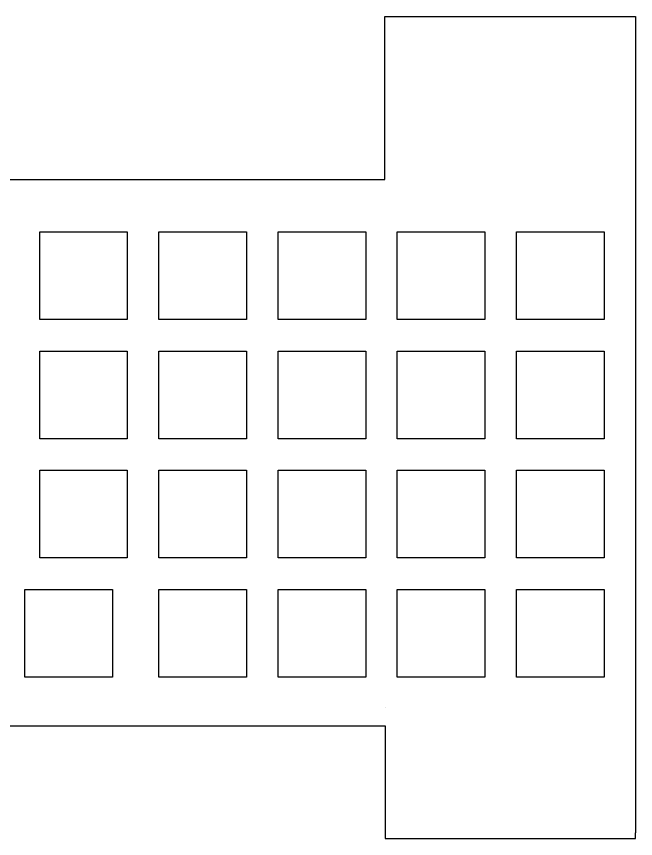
# Model space of a CAD drawing. Extents: x -16 to 223, y 168 to 377.
# Drawn here: x 124.1 to 223, y 245.5 to 376.8 of the extents above; entities that cross this region are included whole.
import ezdxf

# ---------------------------------------------------------------- set-up
doc = ezdxf.new("R2010")
doc.units = 0
doc.header["$MEASUREMENT"] = 0

msp = doc.modelspace()

# ---------------------------------------------------------------- linework, layer by layer
at = {"linetype": 'Continuous'}
for p, q in [((182.98645, 350.7804), (182.98645, 376.8196)), ((182.98645, 376.8196), (223.04895, 376.8196)), ((223.04895, 376.8196), (223.04895, 347.4254)), ((29.38653, 350.7804), (182.98645, 350.7804)), ((223.04895, 347.4254), (223.04895, 266.39063)), ((183.04895, 266.39063), (183.04895, 266.39063)), ((223.04895, 266.39063), (223.04895, 246.39063)), ((29.44903, 263.46073), (183.04895, 263.46073)), ((183.04895, 263.46073), (183.04895, 245.46073)), ((223.04895, 245.46073), (223.04895, 246.39063)), ((183.04895, 245.46073), (223.04895, 245.46073))]:
    msp.add_line(p, q, dxfattribs=at)
at = {"color": 0}
for p, q in [((127.82395, 342.4006), (141.82295, 342.4006)), ((127.82395, 328.4013), (127.82395, 342.4006)), ((141.82295, 342.4006), (141.82295, 328.4013)), ((146.87395, 342.4006), (160.87295, 342.4006)), ((146.87395, 328.4013), (146.87395, 342.4006)), ((160.87295, 342.4006), (160.87295, 328.4013)), ((165.92395, 342.4006), (179.92295, 342.4006)), ((165.92395, 328.4013), (165.92395, 342.4006)), ((179.92295, 342.4006), (179.92295, 328.4013)), ((184.97395, 342.4006), (198.97295, 342.4006)), ((184.97395, 328.4013), (184.97395, 342.4006)), ((198.97295, 342.4006), (198.97295, 328.4013)), ((204.02395, 342.4006), (218.02295, 342.4006)), ((204.02395, 328.4013), (204.02395, 342.4006)), ((218.02295, 342.4006), (218.02295, 328.4013)), ((141.82295, 328.4013), (127.82395, 328.4013)), ((160.87295, 328.4013), (146.87395, 328.4013)), ((179.92295, 328.4013), (165.92395, 328.4013)), ((198.97295, 328.4013), (184.97395, 328.4013)), ((218.02295, 328.4013), (204.02395, 328.4013)), ((127.82395, 323.3506), (141.82295, 323.3506)), ((127.82395, 309.3513), (127.82395, 323.3506)), ((141.82295, 323.3506), (141.82295, 309.3513)), ((146.87395, 323.3506), (160.87295, 323.3506)), ((146.87395, 309.3513), (146.87395, 323.3506)), ((160.87295, 323.3506), (160.87295, 309.3513)), ((165.92395, 323.3506), (179.92295, 323.3506)), ((165.92395, 309.3513), (165.92395, 323.3506)), ((179.92295, 323.3506), (179.92295, 309.3513)), ((184.97395, 323.3506), (198.97295, 323.3506)), ((184.97395, 309.3513), (184.97395, 323.3506)), ((198.97295, 323.3506), (198.97295, 309.3513)), ((204.02395, 323.3506), (218.02295, 323.3506)), ((204.02395, 309.3513), (204.02395, 323.3506)), ((218.02295, 323.3506), (218.02295, 309.3513)), ((141.82295, 309.3513), (127.82395, 309.3513)), ((160.87295, 309.3513), (146.87395, 309.3513)), ((179.92295, 309.3513), (165.92395, 309.3513)), ((198.97295, 309.3513), (184.97395, 309.3513)), ((218.02295, 309.3513), (204.02395, 309.3513)), ((127.82395, 304.3006), (141.82295, 304.3006)), ((127.82395, 290.3012), (127.82395, 304.3006)), ((141.82295, 304.3006), (141.82295, 290.3012)), ((146.87395, 304.3006), (160.87295, 304.3006)), ((146.87395, 290.3012), (146.87395, 304.3006)), ((160.87295, 304.3006), (160.87295, 290.3012)), ((165.92395, 304.3006), (179.92295, 304.3006)), ((165.92395, 290.3012), (165.92395, 304.3006)), ((179.92295, 304.3006), (179.92295, 290.3012)), ((184.97395, 304.3006), (198.97295, 304.3006)), ((184.97395, 290.3012), (184.97395, 304.3006)), ((198.97295, 304.3006), (198.97295, 290.3012)), ((204.02395, 304.3006), (218.02295, 304.3006)), ((204.02395, 290.3012), (204.02395, 304.3006)), ((218.02295, 304.3006), (218.02295, 290.3012)), ((141.82295, 290.3012), (127.82395, 290.3012)), ((160.87295, 290.3012), (146.87395, 290.3012)), ((179.92295, 290.3012), (165.92395, 290.3012)), ((198.97295, 290.3012), (184.97395, 290.3012)), ((218.02295, 290.3012), (204.02395, 290.3012)), ((125.44195, 285.2507), (139.44195, 285.2507)), ((125.44195, 271.25117), (125.44195, 285.2507)), ((139.44195, 285.2507), (139.44195, 271.25117)), ((146.87395, 285.2507), (160.87295, 285.2507)), ((146.87395, 271.25117), (146.87395, 285.2507)), ((160.87295, 285.2507), (160.87295, 271.25117)), ((165.92395, 285.2507), (179.92295, 285.2507)), ((165.92395, 271.25117), (165.92395, 285.2507)), ((179.92295, 285.2507), (179.92295, 271.25117)), ((184.97395, 285.2507), (198.97295, 285.2507)), ((184.97395, 271.25117), (184.97395, 285.2507)), ((198.97295, 285.2507), (198.97295, 271.25117)), ((204.02395, 285.2507), (218.02295, 285.2507)), ((204.02395, 271.25117), (204.02395, 285.2507)), ((218.02295, 285.2507), (218.02295, 271.25117)), ((139.44195, 271.25117), (125.44195, 271.25117)), ((160.87295, 271.25117), (146.87395, 271.25117)), ((179.92295, 271.25117), (165.92395, 271.25117)), ((198.97295, 271.25117), (184.97395, 271.25117)), ((218.02295, 271.25117), (204.02395, 271.25117))]:
    msp.add_line(p, q, dxfattribs=at)

doc.saveas('drawing.dxf')
